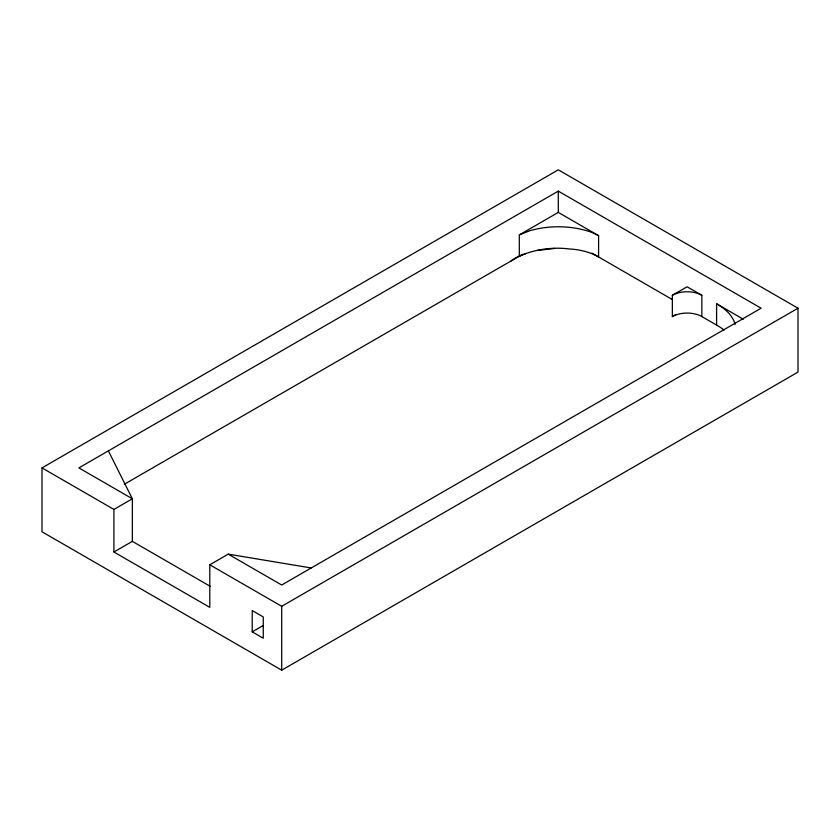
<?xml version="1.0" encoding="UTF-8"?>
<svg xmlns="http://www.w3.org/2000/svg" width="840" height="840" viewBox="0 0 840 840"><rect width="100%" height="100%" fill="white"/><g stroke="black" fill="none" stroke-linecap="round" stroke-linejoin="round"><path stroke-width="1.26" d="M511.119 260.935L516.422 257.355M42 467.901L558.296 169.827L798 308.217L798 372.099L281.705 670.173L42 531.783L42 467.901L113.915 509.418L132.352 498.781L108.381 450.87M113.915 509.418L113.915 552.006L209.79 607.362L209.79 564.784L228.239 554.138L281.705 585.008L761.124 308.217L558.296 191.121L78.876 467.901L132.352 498.781L132.352 541.359L210.189 586.299M526.103 253.512L519.309 256.211L519.309 234.916L558.296 212.405L598.595 235.672L598.595 256.966A46.977 27.122 0 0 0 569.615 248.987C551.922 246.719 533.568 249.459 517.388 256.966M124.267 484.281L522.659 254.279M113.915 552.006L132.352 541.359M701.851 316.586A20.864 12.044 0 0 0 672.347 316.586L672.347 295.292L687.099 286.776L701.851 295.292L701.851 316.586L716.594 325.091A62.58 36.13 0 0 1 724.101 330.099M672.347 316.586L675.749 314.612M209.79 564.784L281.705 606.301L798 308.217M252.21 631.848L263.267 638.232L263.267 616.949L252.21 610.554L252.21 631.848L263.057 625.59M519.309 234.916L529.893 230.716A62.58 36.13 0 0 1 592.389 232.617L598.595 235.672M537.747 250.404L554.694 248.441M228.239 554.138L311.209 567.976M716.594 325.091L716.594 303.807L743.306 319.231M591.875 253.092L672.347 299.555M558.296 191.121L558.296 212.405M281.705 606.301L281.705 670.173M672.347 295.292A20.864 12.044 0 0 1 701.851 295.292M716.594 303.807A62.58 36.13 0 0 1 735.137 324.419"/></g></svg>
